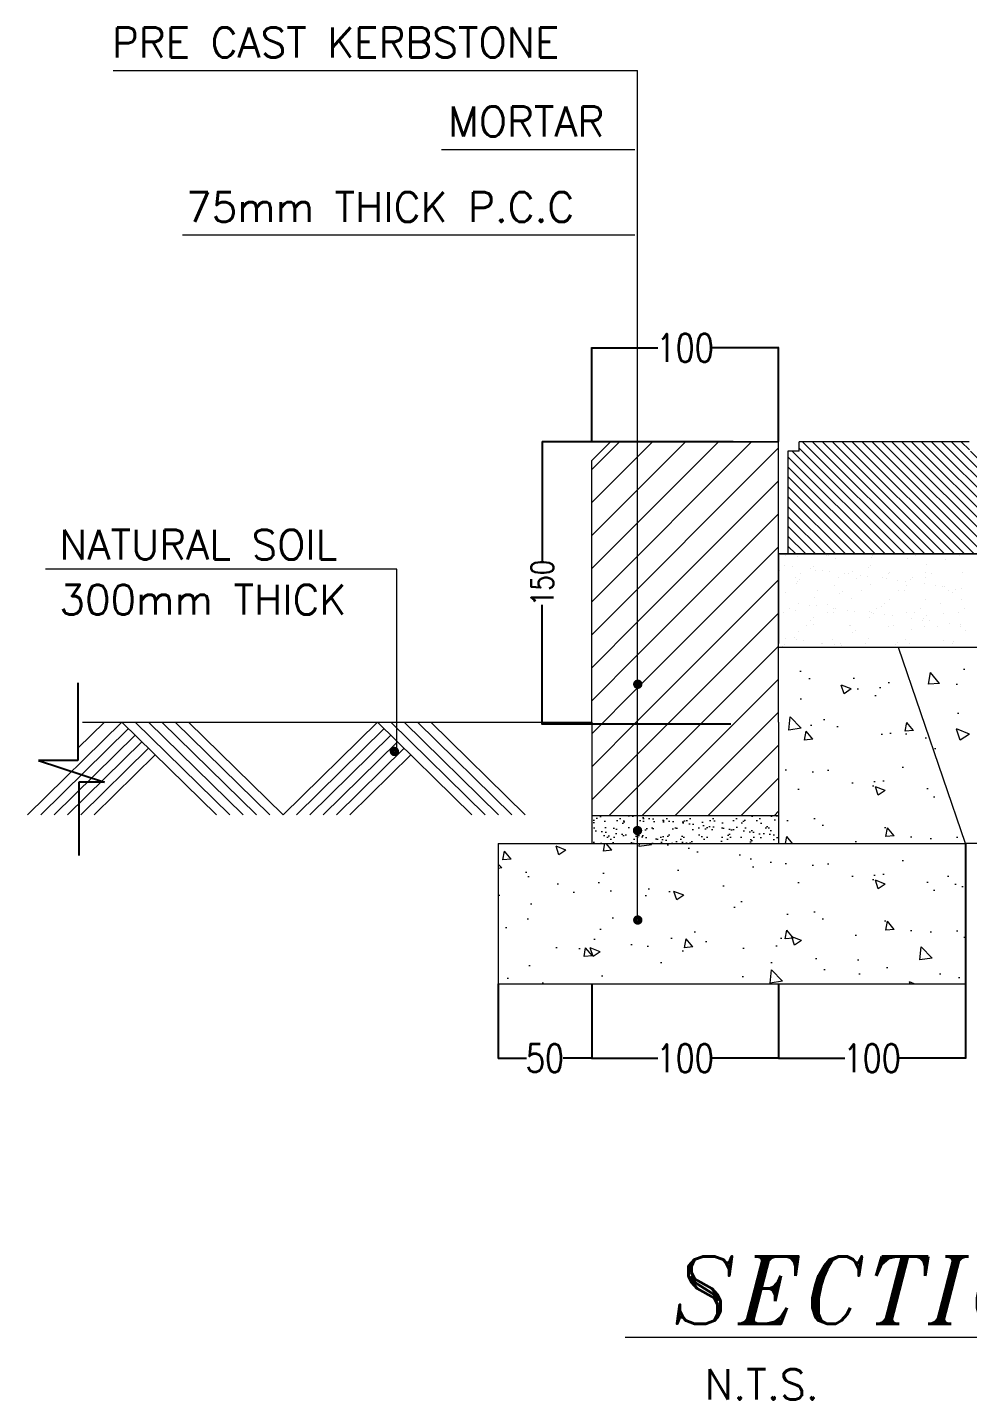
# Model space of a CAD drawing. Header units: centimetres. Extents: x 7997 to 116674, y 1017 to 13844.
# Drawn here: x 20108 to 20611, y 10296 to 11031 of the extents above; entities that cross this region are included whole.
import ezdxf

# ---------------------------------------------------------------- set-up
doc = ezdxf.new("R2010")
doc.units = ezdxf.units.CM
doc.header["$LTSCALE"] = 200
doc.header["$PDMODE"] = 2
doc.layers.add('A_DIM-EXT', color=1, linetype='Continuous')
doc.layers.add('DIM', color=11, linetype='Continuous')
for name, color, linetype, lineweight in [('HAT', 8, 'Continuous', 9), ('TEXT', 6, 'Continuous', 18), ('W', 2, 'Continuous', 20)]:
    doc.layers.add(name, color=color, linetype=linetype, lineweight=lineweight)
doc.styles.add('ITALICT', font='italict')
doc.styles.add('ROMANS', font='romans.shx', dxfattribs={"width": 0.8})
doc.dimstyles.new('DIM-INT100', dxfattribs={"dimtxt": 0.16, "dimasz": 0.12, "dimexe": 0.1, "dimexo": 0.1, "dimgap": 0.1, "dimtad": 0, "dimdec": 0, "dimlfac": 100, "dimrnd": 0.5, "dimzin": 12, "dimdsep": 46, "dimtxsty": 'ROMANS', "dimblk": 'ARCHTICK', "dimcen": 0.13, "dimdle": 0.1, "dimclrd": 116, "dimclre": 116, "dimclrt": 2, "dimadec": 0, "dimazin": 0, "dimtfac": 1, "dimtdec": 0, "dimtix": 1, "dimtmove": 0, "dimatfit": 3, "dimldrblk": 'OBLIQUE', "dimfxl": 0, "dimtolj": 1, "dimtzin": 12, "dimarcsym": 0})

# ---------------------------------------------------------------- blocks, each defined once
blk = doc.blocks.new('*X561')
at = {"color": 0}
for p, q in [((-4147.2, 4032.9), (-4147.2, 4032.9)), ((-4132.2, 4028.7), (-4132.2, 4028.7)), ((-4112.1, 4023.6), (-4112.1, 4023.6)), ((-4100.4, 4033), (-4100.4, 4033)), ((-4091.7, 4030.2), (-4091.7, 4030.2)), ((-4053.7, 4033.1), (-4053.7, 4033.1)), ((-4052.4, 4030.7), (-4052.4, 4030.7)), ((-4014, 4030.5), (-4014, 4030.5)), ((-4007, 4033.2), (-4007, 4033.2)), ((-4004.3, 4033.7), (-4004.3, 4033.7)), ((-3973.5, 4032), (-3973.5, 4032)), ((-3960.3, 4033.3), (-3960.3, 4033.3)), ((-4150.3, 4014.8), (-4150.3, 4014.8)), ((-4117.4, 4014), (-4117.4, 4014)), ((-4111.1, 4010), (-4111.1, 4010)), ((-4111, 4015.3), (-4111, 4015.3)), ((-4097.2, 4009.9), (-4097.2, 4009.9)), ((-4072.6, 4015.2), (-4072.6, 4015.2)), ((-4070.7, 4014.1), (-4070.7, 4014.1)), ((-4064.4, 4010), (-4064.4, 4010)), ((-4052.1, 4023.1), (-4052.1, 4023.1)), ((-4049.4, 4020.6), (-4049.4, 4020.6)), ((-4048.5, 4011), (-4048.5, 4011)), ((-4040.7, 4012), (-4040.7, 4012)), ((-4032.1, 4016.6), (-4032.1, 4016.6)), ((-4028.5, 4013.6), (-4028.5, 4013.6)), ((-4024, 4014.2), (-4024, 4014.2)), ((-4017.7, 4010.1), (-4017.7, 4010.1)), ((-4008.1, 4016.3), (-4008.1, 4016.3)), ((-4000.3, 4017.3), (-4000.3, 4017.3)), ((-3992.9, 4017.1), (-3992.9, 4017.1)), ((-3991.2, 4021.8), (-3991.2, 4021.8)), ((-3988.1, 4018.9), (-3988.1, 4018.9)), ((-3977.3, 4014.2), (-3977.3, 4014.2)), ((-3971, 4010.2), (-3971, 4010.2)), ((-3967.8, 4021.6), (-3967.8, 4021.6)), ((-3959.9, 4022.6), (-3959.9, 4022.6)), ((-3954.5, 4016.9), (-3954.5, 4016.9)), ((-4149.6, 3997.6), (-4149.6, 3997.6)), ((-4142.3, 3996.8), (-4142.3, 3996.8)), ((-4139.5, 3994.2), (-4139.5, 3994.2)), ((-4135, 3995.4), (-4135, 3995.4)), ((-4131.3, 3999.8), (-4131.3, 3999.8)), ((-4129.3, 4000.3), (-4129.3, 4000.3)), ((-4121.5, 4001.4), (-4121.5, 4001.4)), ((-4109.3, 4003), (-4109.3, 4003)), ((-4094.5, 4007.4), (-4094.5, 4007.4)), ((-4090.7, 4001.3), (-4090.7, 4001.3)), ((-4088.9, 4005.6), (-4088.9, 4005.6)), ((-4088.3, 3995.5), (-4088.3, 3995.5)), ((-4081.4, 3995.4), (-4081.4, 3995.4)), ((-4081.1, 4006.7), (-4081.1, 4006.7)), ((-4068.9, 4008.3), (-4068.9, 4008.3)), ((-4051.5, 4001.8), (-4051.5, 4001.8)), ((-4041.6, 3995.5), (-4041.6, 3995.5)), ((-4036.3, 4008.6), (-4036.3, 4008.6)), ((-4021.4, 3994.9), (-4021.4, 3994.9)), ((-4013.1, 4001.6), (-4013.1, 4001.6)), ((-3994.9, 3995.6), (-3994.9, 3995.6)), ((-3976.3, 4008.1), (-3976.3, 4008.1)), ((-3973.5, 4005.5), (-3973.5, 4005.5)), ((-3972.6, 4003), (-3972.6, 4003)), ((-4149.3, 3985.9), (-4149.3, 3985.9)), ((-4126.5, 3982.3), (-4126.5, 3982.3)), ((-4110.1, 3986.4), (-4110.1, 3986.4)), ((-4071.7, 3986.2), (-4071.7, 3986.2)), ((-4066.5, 3981.7), (-4066.5, 3981.7)), ((-4031.2, 3987.7), (-4031.2, 3987.7)), ((-4018.6, 3992.4), (-4018.6, 3992.4)), ((-4005.6, 3980.4), (-4005.6, 3980.4)), ((-3991.9, 3988.2), (-3991.9, 3988.2)), ((-3986.5, 3980.3), (-3986.5, 3980.3)), ((-3974.3, 3981.9), (-3974.3, 3981.9)), ((-3960.5, 3993.6), (-3960.5, 3993.6)), ((-3953.9, 3984.6), (-3953.9, 3984.6)), ((-3953.6, 3988), (-3953.6, 3988)), ((-4152, 3976.3), (-4152, 3976.3)), ((-4145.7, 3972.3), (-4145.7, 3972.3)), ((-4130.3, 3970.9), (-4130.3, 3970.9)), ((-4111.6, 3968.6), (-4111.6, 3968.6)), ((-4108.8, 3966.1), (-4108.8, 3966.1)), ((-4105.3, 3976.4), (-4105.3, 3976.4)), ((-4099, 3972.4), (-4099, 3972.4)), ((-4095.4, 3965.9), (-4095.4, 3965.9)), ((-4089.8, 3972.4), (-4089.8, 3972.4)), ((-4075.1, 3968.6), (-4075.1, 3968.6)), ((-4067.2, 3969.7), (-4067.2, 3969.7)), ((-4063.7, 3979.2), (-4063.7, 3979.2)), ((-4058.6, 3976.5), (-4058.6, 3976.5)), ((-4055.1, 3971.3), (-4055.1, 3971.3)), ((-4052.3, 3972.5), (-4052.3, 3972.5)), ((-4050.7, 3967.3), (-4050.7, 3967.3)), ((-4050.5, 3972.9), (-4050.5, 3972.9)), ((-4034.7, 3973.9), (-4034.7, 3973.9)), ((-4026.9, 3975), (-4026.9, 3975)), ((-4014.7, 3976.6), (-4014.7, 3976.6)), ((-4012.2, 3972.7), (-4012.2, 3972.7)), ((-4011.9, 3976.6), (-4011.9, 3976.6)), ((-4005.6, 3972.6), (-4005.6, 3972.6)), ((-3994.3, 3979.3), (-3994.3, 3979.3)), ((-3990.6, 3966.7), (-3990.6, 3966.7)), ((-3971.6, 3974.1), (-3971.6, 3974.1)), ((-3965.2, 3976.7), (-3965.2, 3976.7)), ((-3958.8, 3972.7), (-3958.8, 3972.7)), ((-4153.9, 3952.9), (-4153.9, 3952.9)), ((-4148.4, 3957), (-4148.4, 3957)), ((-4148, 3959), (-4148, 3959)), ((-4135.8, 3960.6), (-4135.8, 3960.6)), ((-4122.9, 3957.8), (-4122.9, 3957.8)), ((-4115.4, 3963.3), (-4115.4, 3963.3)), ((-4109.1, 3957.5), (-4109.1, 3957.5)), ((-4107.6, 3964.3), (-4107.6, 3964.3)), ((-4095.7, 3954.1), (-4095.7, 3954.1)), ((-4076.2, 3957.9), (-4076.2, 3957.9)), ((-4070.8, 3957.3), (-4070.8, 3957.3)), ((-4035.7, 3953.6), (-4035.7, 3953.6)), ((-4033, 3951), (-4033, 3951)), ((-4030.2, 3958.8), (-4030.2, 3958.8)), ((-4029.5, 3958), (-4029.5, 3958)), ((-3991, 3959.3), (-3991, 3959.3)), ((-3987.9, 3964.2), (-3987.9, 3964.2)), ((-3982.8, 3958.1), (-3982.8, 3958.1)), ((-3974.8, 3952.3), (-3974.8, 3952.3)), ((-4140.8, 3940.9), (-4140.8, 3940.9)), ((-4139.9, 3938.8), (-4139.9, 3938.8)), ((-4129.4, 3942), (-4129.4, 3942)), ((-4093.2, 3938.9), (-4093.2, 3938.9)), ((-4088.8, 3943.5), (-4088.8, 3943.5)), ((-4080.8, 3940.4), (-4080.8, 3940.4)), ((-4078.1, 3937.9), (-4078.1, 3937.9)), ((-4049.6, 3944), (-4049.6, 3944)), ((-4046.5, 3939), (-4046.5, 3939)), ((-4020.8, 3936.9), (-4020.8, 3936.9)), ((-4019.9, 3939.1), (-4019.9, 3939.1)), ((-4013, 3938), (-4013, 3938)), ((-4011.2, 3943.8), (-4011.2, 3943.8)), ((-4000.8, 3939.6), (-4000.8, 3939.6)), ((-3999.8, 3939), (-3999.8, 3939)), ((-3980.5, 3942.2), (-3980.5, 3942.2)), ((-3972.7, 3943.3), (-3972.7, 3943.3)), ((-3970.7, 3945.2), (-3970.7, 3945.2)), ((-3960.5, 3944.9), (-3960.5, 3944.9)), ((-3959.9, 3938.6), (-3959.9, 3938.6)), ((-3957.1, 3936), (-3957.1, 3936))]:
    blk.add_line(p, q, dxfattribs=at)
blk = doc.blocks.new('_ArchTick')
at = {"color": 0, "linetype": 'ByBlock', "const_width": 0.15}
blk.add_lwpolyline([(-0.5, -0.5), (0.5, 0.5)], dxfattribs=at)
blk = doc.blocks.new('*D567')
at = {"layer": 'A_DIM-EXT', "color": 116, "linetype": 'ByBlock', "lineweight": -2, "ltscale": 15, "transparency": 16777216}
for p, q in [((20359.65, 10518.86), (20359.65, 10479.03)), ((20409.65, 10518.86), (20409.65, 10479.03)), ((20359.55, 10479.13), (20374.83, 10479.13)), ((20409.75, 10479.13), (20394.46, 10479.13))]:
    blk.add_line(p, q, dxfattribs=at)
at = {"layer": 'Defpoints', "color": 0, "linetype": 'ByBlock', "ltscale": 15, "transparency": 16777216}
for p in [(20359.65, 10518.96), (20409.65, 10518.96), (20359.65, 10479.13)]:
    blk.add_point(p, dxfattribs=at)
at = {"layer": 'A_DIM-EXT', "color": 116, "linetype": 'ByBlock', "lineweight": -2, "ltscale": 15, "transparency": 16777216, "xscale": 0.12, "yscale": 0.12, "zscale": 0.12, "rotation": 180}
blk.add_blockref('_ArchTick', (20359.65, 10479.13), dxfattribs=at)
at = {"layer": 'A_DIM-EXT', "color": 116, "linetype": 'ByBlock', "lineweight": -2, "ltscale": 15, "transparency": 16777216, "xscale": 0.12, "yscale": 0.12, "zscale": 0.12}
blk.add_blockref('_ArchTick', (20409.65, 10479.13), dxfattribs=at)
at = {"layer": 'A_DIM-EXT', "color": 2, "linetype": 'ByBlock', "ltscale": 15, "transparency": 16777216, "insert": (20384.65, 10479.13), "char_height": 15, "attachment_point": 5, "style": 'ROMANS'}
blk.add_mtext('\\A1;50', dxfattribs=at)
blk = doc.blocks.new('_OBLIQUE')
at = {"color": 0, "linetype": 'ByBlock'}
blk.add_line((-0.5, -0.5), (0.5, 0.5), dxfattribs=at)
blk = doc.blocks.new('*D568')
at = {"layer": 'A_DIM-EXT', "color": 116, "linetype": 'ByBlock', "lineweight": -2, "ltscale": 15, "transparency": 16777216}
for p, q in [((20609.65, 10593.86), (20609.65, 10479.03)), ((20509.65, 10518.86), (20509.65, 10479.03)), ((20509.55, 10479.13), (20544.98, 10479.13)), ((20609.75, 10479.13), (20574.32, 10479.13))]:
    blk.add_line(p, q, dxfattribs=at)
at = {"layer": 'Defpoints', "color": 0, "linetype": 'ByBlock', "ltscale": 15, "transparency": 16777216}
for p in [(20609.65, 10593.96), (20509.65, 10518.96), (20509.65, 10479.13)]:
    blk.add_point(p, dxfattribs=at)
at = {"layer": 'A_DIM-EXT', "color": 116, "linetype": 'ByBlock', "lineweight": -2, "ltscale": 15, "transparency": 16777216, "xscale": 0.12, "yscale": 0.12, "zscale": 0.12, "rotation": 180}
blk.add_blockref('_ArchTick', (20509.65, 10479.13), dxfattribs=at)
at = {"layer": 'A_DIM-EXT', "color": 116, "linetype": 'ByBlock', "lineweight": -2, "ltscale": 15, "transparency": 16777216, "xscale": 0.12, "yscale": 0.12, "zscale": 0.12}
blk.add_blockref('_ArchTick', (20609.65, 10479.13), dxfattribs=at)
at = {"layer": 'A_DIM-EXT', "color": 2, "linetype": 'ByBlock', "ltscale": 15, "transparency": 16777216, "insert": (20559.65, 10479.13), "char_height": 15, "attachment_point": 5, "style": 'ROMANS'}
blk.add_mtext('\\A1;100', dxfattribs=at)
blk = doc.blocks.new('*D569')
at = {"layer": 'A_DIM-EXT', "color": 116, "linetype": 'ByBlock', "lineweight": -2, "ltscale": 15, "transparency": 16777216}
for p, q in [((20409.65, 10518.86), (20409.65, 10479.03)), ((20509.65, 10518.86), (20509.65, 10479.03)), ((20409.55, 10479.13), (20444.98, 10479.13)), ((20509.75, 10479.13), (20474.32, 10479.13))]:
    blk.add_line(p, q, dxfattribs=at)
at = {"layer": 'Defpoints', "color": 0, "linetype": 'ByBlock', "ltscale": 15, "transparency": 16777216}
for p in [(20409.65, 10518.96), (20509.65, 10518.96), (20409.65, 10479.13)]:
    blk.add_point(p, dxfattribs=at)
at = {"layer": 'A_DIM-EXT', "color": 116, "linetype": 'ByBlock', "lineweight": -2, "ltscale": 15, "transparency": 16777216, "xscale": 0.12, "yscale": 0.12, "zscale": 0.12, "rotation": 180}
blk.add_blockref('_ArchTick', (20409.65, 10479.13), dxfattribs=at)
at = {"layer": 'A_DIM-EXT', "color": 116, "linetype": 'ByBlock', "lineweight": -2, "ltscale": 15, "transparency": 16777216, "xscale": 0.12, "yscale": 0.12, "zscale": 0.12}
blk.add_blockref('_ArchTick', (20509.65, 10479.13), dxfattribs=at)
at = {"layer": 'A_DIM-EXT', "color": 2, "linetype": 'ByBlock', "ltscale": 15, "transparency": 16777216, "insert": (20459.65, 10479.13), "char_height": 15, "attachment_point": 5, "style": 'ROMANS'}
blk.add_mtext('\\A1;100', dxfattribs=at)
blk = doc.blocks.new('*X559')
at = {"color": 0}
for p, q in [((-7146.1, 7448.6), (-7028.5, 7566.2)), ((-7146.1, 7459.2), (-7039.1, 7566.2)), ((-7146.1, 7469.8), (-7049.7, 7566.2)), ((-7146.1, 7480.4), (-7060.3, 7566.2)), ((-7146.1, 7491), (-7070.9, 7566.2)), ((-7146.1, 7501.6), (-7081.5, 7566.2)), ((-7146.1, 7512.2), (-7092.1, 7566.2)), ((-7146.1, 7522.8), (-7102.7, 7566.2)), ((-7146.1, 7533.5), (-7113.3, 7566.2)), ((-7146.1, 7544.1), (-7123.9, 7566.2)), ((-7137.9, 7446.2), (-7017.9, 7566.2)), ((-7127.3, 7446.2), (-7007.3, 7566.2)), ((-7116.6, 7446.2), (-6996.6, 7566.2)), ((-7106, 7446.2), (-6986, 7566.2)), ((-7095.4, 7446.2), (-6975.4, 7566.2)), ((-7084.8, 7446.2), (-6964.8, 7566.2)), ((-7074.2, 7446.2), (-6954.2, 7566.2)), ((-7042.4, 7446.2), (-6922.4, 7566.2)), ((-7031.8, 7446.2), (-6911.8, 7566.2)), ((-7021.2, 7446.2), (-6901.2, 7566.2)), ((-7010.6, 7446.2), (-6890.6, 7566.2)), ((-7000, 7446.2), (-6880, 7566.2)), ((-6989.4, 7446.2), (-6869.4, 7566.2)), ((-6978.8, 7446.2), (-6858.8, 7566.2)), ((-6968.2, 7446.2), (-6848.2, 7566.2)), ((-6957.5, 7446.2), (-6837.5, 7566.2)), ((-6946.9, 7446.2), (-6826.9, 7566.2)), ((-6940.1, 7559.1), (-6933, 7566.2)), ((-6936.3, 7446.2), (-6816.3, 7566.2)), ((-6925.7, 7446.2), (-6805.7, 7566.2)), ((-6915.1, 7446.2), (-6795.1, 7566.2)), ((-6904.5, 7446.2), (-6784.5, 7566.2)), ((-6893.9, 7446.2), (-6773.9, 7566.2)), ((-6883.3, 7446.2), (-6763.3, 7566.2)), ((-6872.7, 7446.2), (-6752.7, 7566.2)), ((-6840.9, 7446.2), (-6720.9, 7566.2)), ((-6830.3, 7446.2), (-6710.3, 7566.2)), ((-6819.7, 7446.2), (-6699.7, 7566.2)), ((-6809.1, 7446.2), (-6689.1, 7566.2)), ((-6798.4, 7446.2), (-6678.4, 7566.2)), ((-6787.8, 7446.2), (-6667.8, 7566.2)), ((-6777.2, 7446.2), (-6657.2, 7566.2)), ((-6766.6, 7446.2), (-6646.6, 7566.2)), ((-6756, 7446.2), (-6636, 7566.2)), ((-6745.4, 7446.2), (-6625.4, 7566.2)), ((-6740.1, 7557.6), (-6731.5, 7566.2)), ((-6734.8, 7446.2), (-6614.8, 7566.2)), ((-6724.2, 7446.2), (-6604.2, 7566.2)), ((-6713.6, 7446.2), (-6593.6, 7566.2)), ((-6703, 7446.2), (-6583, 7566.2)), ((-6692.4, 7446.2), (-6572.4, 7566.2)), ((-6681.8, 7446.2), (-6561.8, 7566.2)), ((-7146.1, 7554.7), (-7144.5, 7556.2)), ((-7063.6, 7446.2), (-6952.1, 7557.7)), ((-7053, 7446.2), (-6943, 7556.2)), ((-6862.1, 7446.2), (-6752.1, 7556.2)), ((-6851.5, 7446.2), (-6741.5, 7556.2)), ((-6671.2, 7446.2), (-6558.1, 7559.3)), ((-6660.6, 7446.2), (-6550.6, 7556.2)), ((-6650, 7446.2), (-6546.1, 7550.1)), ((-6639.3, 7446.2), (-6546.1, 7539.5)), ((-6628.7, 7446.2), (-6546.1, 7528.9)), ((-6618.1, 7446.2), (-6546.1, 7518.3)), ((-6607.5, 7446.2), (-6546.1, 7507.7)), ((-6596.9, 7446.2), (-6546.1, 7497.1)), ((-6586.3, 7446.2), (-6546.1, 7486.4)), ((-6575.7, 7446.2), (-6546.1, 7475.8)), ((-6565.1, 7446.2), (-6546.1, 7465.2)), ((-6554.5, 7446.2), (-6546.1, 7454.6))]:
    blk.add_line(p, q, dxfattribs=at)
blk = doc.blocks.new('*D570')
at = {"layer": 'A_DIM-EXT', "color": 116, "linetype": 'ByBlock', "lineweight": -2, "ltscale": 0.1, "transparency": 16777216}
for p, q in [((20485.29, 10808.96), (20383.11, 10808.96)), ((20383.21, 10809.06), (20383.21, 10745.16)), ((20383.21, 10657.74), (20383.21, 10721.64)), ((20484.06, 10657.84), (20383.11, 10657.84))]:
    blk.add_line(p, q, dxfattribs=at)
at = {"layer": 'Defpoints', "color": 0, "linetype": 'ByBlock', "ltscale": 0.1, "transparency": 16777216}
for p in [(20485.39, 10808.96), (20383.21, 10657.84), (20484.16, 10657.84)]:
    blk.add_point(p, dxfattribs=at)
at = {"layer": 'A_DIM-EXT', "color": 116, "linetype": 'ByBlock', "lineweight": -2, "ltscale": 0.1, "transparency": 16777216, "xscale": 0.12, "yscale": 0.12, "zscale": 0.12}
for p, rotation in [((20383.21, 10808.96), 90), ((20383.21, 10657.84), 270)]:
    blk.add_blockref('_ArchTick', p, dxfattribs=dict(at, rotation=rotation))
at = {"layer": 'A_DIM-EXT', "color": 2, "linetype": 'ByBlock', "ltscale": 0.1, "transparency": 16777216, "insert": (20383.21, 10733.4), "char_height": 0.16, "attachment_point": 5, "rotation": 90, "style": 'ROMANS'}
blk.add_mtext('\\A1;{\\H75x;150}', dxfattribs=at)
blk = doc.blocks.new('*D571')
at = {"layer": 'A_DIM-EXT', "color": 116, "linetype": 'ByBlock', "lineweight": -2, "ltscale": 0.1, "transparency": 16777216}
for p, q in [((20409.55, 10859.24), (20444.98, 10859.24)), ((20409.65, 10809.06), (20409.65, 10859.34)), ((20509.75, 10859.24), (20474.32, 10859.24)), ((20509.65, 10809.06), (20509.65, 10859.34))]:
    blk.add_line(p, q, dxfattribs=at)
at = {"layer": 'Defpoints', "color": 0, "linetype": 'ByBlock', "ltscale": 0.1, "transparency": 16777216}
for p in [(20409.65, 10859.24), (20409.65, 10808.96), (20509.65, 10808.96)]:
    blk.add_point(p, dxfattribs=at)
at = {"layer": 'A_DIM-EXT', "color": 116, "linetype": 'ByBlock', "lineweight": -2, "ltscale": 0.1, "transparency": 16777216, "xscale": 0.12, "yscale": 0.12, "zscale": 0.12, "rotation": 180}
blk.add_blockref('_ArchTick', (20409.65, 10859.24), dxfattribs=at)
at = {"layer": 'A_DIM-EXT', "color": 116, "linetype": 'ByBlock', "lineweight": -2, "ltscale": 0.1, "transparency": 16777216, "xscale": 0.12, "yscale": 0.12, "zscale": 0.12}
blk.add_blockref('_ArchTick', (20509.65, 10859.24), dxfattribs=at)
at = {"layer": 'A_DIM-EXT', "color": 2, "linetype": 'ByBlock', "ltscale": 0.1, "transparency": 16777216, "insert": (20459.65, 10859.24), "char_height": 0.16, "attachment_point": 5, "style": 'ROMANS'}
blk.add_mtext('\\A1;{\\H93.75x;100}', dxfattribs=at)
blk = doc.blocks.new('SOIL')
at = {"layer": 'HAT'}
for p, q in [((-101, -99.3), (0, 0)), ((-86.8, -99.3), (14.3, 0)), ((-72.5, -99.3), (28.5, 0)), ((-58.2, -99.3), (42.8, 0)), ((-44, -99.3), (57.1, 0)), ((-29.7, -99.3), (71.4, 0)), ((172.4, -99.3), (71.4, 0)), ((143.9, -99.3), (57.1, -14)), ((158.1, -99.3), (64.2, -7)), ((115.3, -99.3), (42.8, -28)), ((129.6, -99.3), (49.9, -21)), ((101, -99.3), (35.7, -35))]:
    blk.add_line(p, q, dxfattribs=at)

msp = doc.modelspace()

# ---------------------------------------------------------------- hatches: boundary and pattern name
at = {"layer": 'HAT'}
h = msp.add_hatch(dxfattribs=at)
h.set_pattern_fill('ANSI31', color=256, scale=100, style=0)
h.set_pattern_definition([(45, (2880.612, 4826.258), (-8.838835, 8.838835), [])])
edge = h.paths.add_edge_path()
edge.add_line((20409.647, 10798.9573), (20419.647, 10808.9573))
edge.add_line((20419.647, 10808.9573), (20434.2353, 10808.9573))
edge.add_line((20434.2353, 10808.9573), (20434.2353, 10680.5289))
edge.add_arc((20434.3038, 10679.2182), 1.3125, 92.9924142, 267.0075858)
edge.add_line((20434.2353, 10677.9075), (20434.2353, 10608.9573))
edge.add_line((20434.2353, 10608.9573), (20409.647, 10608.9573))
edge.add_line((20409.647, 10608.9573), (20409.647, 10798.9573))
edge = h.paths.add_edge_path()
edge.add_line((20434.2353, 10608.9573), (20434.2353, 10677.9075))
edge.add_arc((20434.3038, 10679.2182), 1.3125, 267.0075858, 452.9924142)
edge.add_line((20434.2353, 10680.5289), (20434.2353, 10808.9573))
edge.add_line((20434.2353, 10808.9573), (20509.647, 10808.9573))
edge.add_line((20509.647, 10808.9573), (20509.647, 10608.9573))
edge.add_line((20509.647, 10608.9573), (20434.2353, 10608.9573))
h = msp.add_hatch(dxfattribs=at)
h.set_pattern_fill('AR-CONC', color=256, scale=7.5, style=0)
h.set_pattern_definition([(130, (19443.795, 6780.596), (-53.7945, -4.7064), [5.625, -61.875]), (185, (19443.795, 6780.596), (10.40635, 56.4144), [4.5, -49.5]), (79.5486, (19439.31, 6780.204), (-43.3882, 51.70797), [4.7805, -52.58566]), (133.8158, (19443.795, 6795.596), (-80.0431, -12.4139), [8.4375, -92.8125]), (83.3644, (19437.125, 6794.56), (-70.0997, 73.0588), [7.1708, -78.8785]), (188.8158, (19443.795, 6795.6), (-70.0996, 73.0589), [6.75, -74.25]), (159, (19436.295, 6791.846), (-44.76803, -30.1964), [5.625, -61.875]), (214, (19436.295, 6791.846), (-18.24865, 54.38625), [4.5, -49.5]), (108.5486, (19432.564, 6789.33), (-63.0167, 24.1898), [4.7805, -52.58566]), (142.5, (19443.795, 6780.596), (-0.91199, 24.96704), [0, -48.9, 0, -50.25, 0, -49.6875]), (172.5, (19443.795, 6780.596), (-19.73022, 29.58088), [0, -28.65, 0, -47.775, 0, -18.9375]), (212.5, (19460.52, 6780.596), (-40.03668, -1.69162), [0, -18.75, 0, -58.5, 0, -77.625]), (222.5, (19468.02, 6780.596), (-43.73896, 7.50787), [0, -24.375, 0, -38.85, 0, -55.125])])
h.paths.add_polyline_path([(20509.647, 10593.9573), (20509.647, 10658.9573), (20509.647, 10698.9573), (20573.8474, 10698.9573), (20609.647, 10593.9573)])
h = msp.add_hatch(dxfattribs=at)
h.set_pattern_fill('AR-CONC', color=256, scale=10, style=0)
h.set_pattern_definition([(130, (19443.795, 6730.596), (-71.726, -6.2752), [7.5, -82.5]), (185, (19443.795, 6730.596), (13.8751, 75.2192), [6, -66]), (79.5486, (19437.82, 6730.07), (-57.8509, 68.944), [6.374, -70.1142]), (133.8158, (19443.795, 6750.6), (-106.7241, -16.5519), [11.25, -123.75]), (83.3644, (19434.9, 6749.22), (-93.4663, 97.4118), [9.561, -105.1713]), (188.8158, (19443.8, 6750.6), (-93.4662, 97.412), [9, -99]), (159, (19433.795, 6745.596), (-59.6907, -40.2619), [7.5, -82.5]), (214, (19433.795, 6745.596), (-24.3315, 72.515), [6, -66]), (108.5486, (19428.82, 6742.24), (-84.0223, 32.253), [6.374, -70.1142]), (142.5, (19443.795, 6730.596), (-1.21599, 33.28939), [0, -65.2, 0, -67, 0, -66.25]), (172.5, (19443.795, 6730.596), (-26.30695, 39.44117), [0, -38.2, 0, -63.7, 0, -25.25]), (212.5, (19466.095, 6730.596), (-53.38224, -2.25549), [0, -25, 0, -78, 0, -103.5]), (222.5, (19476.095, 6730.596), (-58.3186, 10.0105), [0, -32.5, 0, -51.8, 0, -73.5])])
edge = h.paths.add_edge_path()
edge.add_line((20609.647, 10593.9573), (20978.593, 10593.9573))
edge.add_line((20978.593, 10593.9573), (20978.593, 10595.6017))
edge.add_arc((20978.6615, 10596.9124), 1.3125, 92.9924142, 267.0075858, ccw=False)
edge.add_line((20978.593, 10598.2231), (20978.593, 10698.9573))
edge.add_line((20978.593, 10698.9573), (20573.8474, 10698.9573))
edge.add_line((20573.8474, 10698.9573), (20609.647, 10593.9573))
edge = h.paths.add_edge_path()
edge.add_line((20978.593, 10593.9573), (21055.0349, 10593.9573))
edge.add_line((21055.0349, 10593.9573), (21055.0349, 10698.9573))
edge.add_line((21055.0349, 10698.9573), (20978.593, 10698.9573))
edge.add_line((20978.593, 10698.9573), (20978.593, 10598.2231))
edge.add_arc((20978.6615, 10596.9124), 1.3125, -92.9924142, 92.9924142, ccw=False)
edge.add_line((20978.593, 10595.6017), (20978.593, 10593.9573))
h = msp.add_hatch(dxfattribs=at)
h.set_pattern_fill('AR-SAND', color=256, scale=4, style=0)
h.set_pattern_definition([(142.5, (19443.795, 6730.596), (0.251973, 7.707295), [0, -6.08, 0, -6.8, 0, -6.5]), (172.5, (19443.795, 6730.596), (-7.079107, 11.288584), [0, -3.28, 0, -5.48, 0, -2.1]), (212.5, (19448.715, 6730.596), (-12.456567, 0.022636), [0, -2, 0, -7.2, 0, -9.4]), (222.5, (19448.715, 6730.596), (-12.024506, 3.510702), [0, -1, 0, -4.72, 0, -5.4])])
h.paths.add_polyline_path([(20434.2353, 10608.9573), (20434.2353, 10602.2272, 1.05445037), (20434.2353, 10599.6059), (20434.2353, 10593.9573), (20409.647, 10593.9573), (20409.647, 10608.9573)])
h.paths.add_polyline_path([(20434.2353, 10593.9573), (20434.2353, 10599.6059, 0.94836137), (20434.2353, 10602.2272), (20434.2353, 10608.9573), (20509.647, 10608.9573), (20509.647, 10593.9573)])
h = msp.add_hatch(dxfattribs=at)
h.set_pattern_fill('AR-CONC', color=256, scale=7.5, style=0)
h.set_pattern_definition([(130, (19443.795, 6730.596), (-53.7945, -4.7064), [5.625, -61.875]), (185, (19443.795, 6730.596), (10.40635, 56.4144), [4.5, -49.5]), (79.5486, (19439.31, 6730.204), (-43.3882, 51.70797), [4.7805, -52.58566]), (133.8158, (19443.795, 6745.596), (-80.0431, -12.4139), [8.4375, -92.8125]), (83.3644, (19437.125, 6744.56), (-70.0997, 73.0588), [7.1708, -78.8785]), (188.8158, (19443.795, 6745.6), (-70.0996, 73.0589), [6.75, -74.25]), (159, (19436.295, 6741.846), (-44.76803, -30.1964), [5.625, -61.875]), (214, (19436.295, 6741.846), (-18.24865, 54.38625), [4.5, -49.5]), (108.5486, (19432.564, 6739.33), (-63.0167, 24.1898), [4.7805, -52.58566]), (142.5, (19443.795, 6730.596), (-0.91199, 24.96704), [0, -48.9, 0, -50.25, 0, -49.6875]), (172.5, (19443.795, 6730.596), (-19.73022, 29.58088), [0, -28.65, 0, -47.775, 0, -18.9375]), (212.5, (19460.52, 6730.596), (-40.03668, -1.69162), [0, -18.75, 0, -58.5, 0, -77.625]), (222.5, (19468.02, 6730.596), (-43.73896, 7.50787), [0, -24.375, 0, -38.85, 0, -55.125])])
h.paths.add_polyline_path([(20359.647, 10518.9573), (20359.647, 10593.9573), (20434.2353, 10593.9573), (20434.2353, 10554.3516, 2.32777547), (20435.6163, 10553.0408, 0.4295947), (20434.2353, 10554.3516), (20434.2353, 10593.9573), (20609.647, 10593.9573), (20609.647, 10518.9573)])

# ---------------------------------------------------------------- linework, layer by layer
at = {"layer": 'DIM'}
for p, q in [((20134.8735, 10679.9447), (20134.8735, 10638.3317)), ((20113.7981, 10638.3317), (20149.036, 10626.8332)), ((20134.8735, 10638.3317), (20113.7981, 10638.3317)), ((20135.3723, 10626.8332), (20135.3723, 10587.4962)), ((20149.036, 10626.8332), (20135.3723, 10626.8332))]:
    msp.add_line(p, q, dxfattribs=at)
at = {"layer": 'HAT'}
for p, q in [((20509.647, 10748.9573), (21055.0349, 10748.9573)), ((20509.647, 10701.1), (20509.647, 10748.9573)), ((20509.647, 10748.2427), (20509.647, 10701.1)), ((20134.8735, 10644.9345), (20149.1492, 10658.9573)), ((20244.5696, 10609.3309), (20295.0907, 10658.9573)), ((20251.7047, 10609.3309), (20298.6582, 10655.453)), ((20345.6118, 10609.3309), (20295.0907, 10658.9573)), ((20352.7469, 10609.3309), (20302.2258, 10658.9573)), ((20359.882, 10609.3309), (20309.3609, 10658.9573)), ((20367.0171, 10609.3309), (20316.496, 10658.9573)), ((20374.1522, 10609.3309), (20323.6311, 10658.9573)), ((20258.8398, 10609.3309), (20302.2258, 10651.9486)), ((20265.9749, 10609.3309), (20305.7933, 10648.4442)), ((20273.1099, 10609.3309), (20309.3609, 10644.9399)), ((20280.245, 10609.3309), (20312.9284, 10641.4355))]:
    msp.add_line(p, q, dxfattribs=at)
at = {"layer": 'TEXT', "color": 2}
for p, q in [((20153.7101, 11007.7154), (20434.2353, 11007.7154)), ((20434.2353, 10553.8264), (20434.2353, 11007.7154)), ((20329.294, 10965.4299), (20432.7791, 10965.4299)), ((20190.7375, 10919.6207), (20432.7791, 10919.6207)), ((20305.4476, 10740.7737), (20117.4362, 10740.7737)), ((20305.4476, 10644.5229), (20305.4476, 10740.7737))]:
    msp.add_line(p, q, dxfattribs=at)
at = {"layer": 'TEXT'}
msp.add_line((20609.647, 10518.9573), (20609.647, 10518.9573), dxfattribs=at)
at = {"layer": 'W', "color": 6}
for p, q in [((20419.647, 10808.9573), (20409.647, 10798.9573)), ((20509.647, 10808.9573), (20419.647, 10808.9573)), ((20427.6659, 10808.9573), (20509.647, 10808.9573)), ((20509.647, 10658.9573), (20509.647, 10808.9573)), ((20409.647, 10658.9573), (20409.647, 10798.9573)), ((20409.647, 10608.9573), (20509.647, 10608.9573))]:
    msp.add_line(p, q, dxfattribs=at)
at = {"layer": 'W'}
for p, q in [((20611.647, 10808.9573), (20520.647, 10808.9573)), ((20520.647, 10803.9573), (20520.647, 10808.9573)), ((20514.647, 10803.9573), (20514.647, 10748.9573)), ((20520.647, 10803.9573), (20514.647, 10803.9573)), ((20814.647, 10748.9573), (20509.647, 10748.9573)), ((21055.0349, 10698.9573), (20509.647, 10698.9573)), ((20137.367, 10658.9573), (20409.647, 10658.9573)), ((21055.0349, 10593.9573), (20609.647, 10593.9573))]:
    msp.add_line(p, q, dxfattribs=at)
at = {"layer": 'W', "color": 2}
for p, q in [((20609.647, 10593.9573), (20573.8474, 10698.9573)), ((20409.647, 10658.9573), (20409.647, 10593.9573)), ((20509.647, 10658.9573), (20509.647, 10593.9573)), ((20359.647, 10593.9573), (20609.647, 10593.9573)), ((20359.647, 10593.9573), (20359.647, 10518.9573)), ((20609.647, 10593.9573), (20609.647, 10518.9573)), ((20359.647, 10518.9573), (20609.647, 10518.9573))]:
    msp.add_line(p, q, dxfattribs=at)
at = {"layer": 'W', "color": 2, "const_width": 2.375}
for points in [[(20435.6163, 10679.2182, -1), (20432.9913, 10679.2182, -1)], [(20305.4476, 10643.2557, -1), (20302.8226, 10643.2557, -1)], [(20435.4783, 10600.9166, -1), (20432.8533, 10600.9166, -1)], [(20435.6163, 10553.0408, -1), (20432.9913, 10553.0408, -1)]]:
    msp.add_lwpolyline(points, format="xyb", close=True, dxfattribs=at)

# ---------------------------------------------------------------- block references
at = {"layer": 'DIM', "xscale": -0.49999999999955, "yscale": 0.49999999999955, "zscale": 0.5}
msp.add_blockref('SOIL', (20194.0485, 10658.9573), dxfattribs=at)
at = {"layer": 'HAT', "xscale": -0.49999999999955, "yscale": 0.49999999999955, "zscale": 0.5}
for name, p in [('*X559', (17241.6043, 7025.8484)), ('*X561', (18532.9091, 8731.4368))]:
    msp.add_blockref(name, p, dxfattribs=at)

# ---------------------------------------------------------------- texts
at = {"layer": 'TEXT'}
for s, height, style, p in [('PRE CAST KERBSTONE', 16, 'ROMANS', (20153.017, 11014.6705)), ('MORTAR', 16, 'ROMANS', (20332.8265, 10972.385)), ('75mm THICK P.C.C', 16, 'ROMANS', (20192.636, 10926.5758)), ('NATURAL SOIL', 16, 'ROMANS', (20124.8521, 10745.9255)), ('300mm THICK', 16, 'ROMANS', (20124.8521, 10716.4746)), ('%%U SECTION 3-3', 36, 'ITALICT', (20427.566, 10337.022))]:
    msp.add_text(s, height=height, dxfattribs=dict(at, style=style)).set_placement(p)
at = {"layer": 'TEXT', "linetype": 'Continuous', "style": 'ROMANS'}
msp.add_text('N.T.S.', height=16.2, dxfattribs=at).set_placement((20470.0498, 10296.4486))

# ---------------------------------------------------------------- dimensions: what is measured, and where the dimension line sits
at = {"layer": 'A_DIM-EXT', "linetype": 'ByBlock', "ltscale": 0.1}
for base, p1, p2, angle, text, picture, middle in [((20409.647, 10859.2362), (20509.647, 10808.9573), (20409.647, 10808.9573), 180, '{\\H93.75x;100}', '*D571', (20459.647, 10859.2362)), ((20383.2076, 10657.8417), (20485.392, 10808.9573), (20484.158, 10657.8417), 90, '{\\H75x;150}', '*D570', (20383.2076, 10733.3995))]:
    dim = msp.add_linear_dim(base=base, p1=p1, p2=p2, angle=angle, text=text, dimstyle='DIM-INT100', override={"dimtmove": 1, "dimarcsym": 1}, dxfattribs=at)
    dim.commit()
    dim.dimension.update_dxf_attribs({"geometry": picture, "text_midpoint": middle})
at = {"layer": 'A_DIM-EXT', "linetype": 'ByBlock', "ltscale": 15}
for base, p1, p2, text, picture, middle in [((20509.647, 10479.1254), (20609.647, 10593.9573), (20509.647, 10518.9573), '100', '*D568', (20559.647, 10479.1254)), ((20359.647, 10479.1254), (20409.647, 10518.9573), (20359.647, 10518.9573), '50', '*D567', (20384.647, 10479.1254)), ((20409.647, 10479.1254), (20509.647, 10518.9573), (20409.647, 10518.9573), '100', '*D569', (20459.647, 10479.1254))]:
    dim = msp.add_linear_dim(base=base, p1=p1, p2=p2, angle=180, text=text, dimstyle='DIM-INT100', override={"dimtxt": 15, "dimtmove": 1, "dimarcsym": 1}, dxfattribs=at)
    dim.commit()
    dim.dimension.update_dxf_attribs({"geometry": picture, "text_midpoint": middle})

doc.saveas('drawing.dxf')
